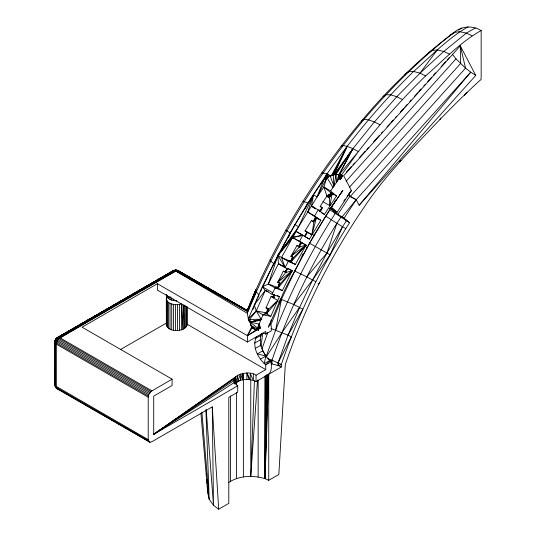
<?xml version="1.0" encoding="UTF-8"?>
<svg xmlns="http://www.w3.org/2000/svg" width="536" height="536" viewBox="0 0 536 536"><rect width="100%" height="100%" fill="white"/><g stroke="black" fill="none" stroke-linecap="round" stroke-linejoin="round"><path stroke-width="0.8" d="M175.754 270.332L173.168 270.727L56.354 338.43L55.282 339.904L54.833 342.042L54.833 384.466L55.282 386.623L57.426 388.969L150.033 442.227L151.862 441.738L212.269 406.864L218.695 509.2L228.798 503.371L228.798 397.323L237.729 392.164L237.729 385.813C224.906 375.602 249.548 369.391 256.041 375.233L265.762 369.619L265.762 364.889L269.742 360.527L265.903 356.058L262.473 350.45M183.104 305.064L183.084 329.258C177.697 331.576 167.266 331.281 166.314 324.032M331.509 193.536L331.503 192.994L330.169 194.602L331.75 192.967M267.223 309.513L268.174 308.307L266.191 312.823L263.015 314.853L256.463 330.464L247.398 335.677L157.39 283.712L82.075 327.188L172.083 379.153L172.083 385.525L153.711 396.138L153.711 434.314L235.686 376.788L235.673 383.14L234.895 384.225M247.27 310.424C279.182 231.746 325.439 158.891 383.073 96.54C405.136 73.445 428.438 51.376 454.153 32.374C461.784 25.916 472.712 25.393 481.167 30.512L481.167 76.481L480.966 79.777L480.089 80.279C459.285 99.24 439.768 119.488 420.432 139.963C400.499 160.599 381.103 181.865 365.11 205.777C331.442 254.754 304.287 308.227 285.306 364.574L278.841 474.474L268.737 480.31L265.039 478.655L265.246 376.031M228.557 482.621C239.063 475.405 253.119 475.157 265.039 478.655L265.441 376.125M348.815 193.938L349.928 196.055L356.219 199.687L359.14 205.268L475.767 75.422L460.303 45.868L343.67 175.728L351.402 190.494L337.097 212.243L330.799 208.611C336.347 214.333 343.924 217.14 349.586 222.701C321.124 266.908 298.23 314.666 281.34 364.453L281.34 366.986L268.737 374.262L265.039 478.655L266.372 374.892M178.26 271.585C178.528 269.286 174.488 270.178 173.168 270.727L58.183 337.325C55.985 338.129 54.478 340.528 55 342.819L55 385.25L56.347 388.091L150.033 442.227M321.54 212.779L324.427 214.447L336.501 195.968L330.625 190.943L338.551 179.399L340.561 179.104L342.739 175.915L341.606 174.883L336.132 174.3L333.158 174.696L330.042 175.748L323.831 179.647L313.446 194.796L294.974 224.651L277.889 255.37L262.298 286.726L248.315 318.813L249.488 319.483L250.902 325.352L256.463 330.464L252.074 327.878L250.902 325.352L250.935 323.744M265.039 375.944L265.039 478.655L267.283 374.45M265.039 478.655L268 374.771M250.761 379.582L250.761 476.397L254.426 380.788M166.689 298.686L166.689 297.011C165.101 304.381 176.27 305.734 181.382 304.013L183.084 329.258L185.69 327.516L186.984 325.325L187.044 306.646M115.957 304.26L175.754 270.05L178.347 270.727L247.599 310.713L247.29 313.285L248.416 319.168M250.761 476.397L257.508 380.078M234.493 383.374L234.895 377.873L153.711 434.314L237.729 385.813M261.87 333.439L264.181 333.419L265.762 334.049L271.283 330.866L271.283 326.123L270.198 323.757L268.415 327.181L282.083 295.879C288.067 281.635 297.192 268.201 302.78 254.017M149.276 441.999L148.204 439.614L148.204 397.183L56.347 344.152L55 342.819L55.925 338.92L57.426 337.553L174.448 270.204L174.448 271.102M338.98 174.622L338.551 179.399L341.258 175.507L342.31 176.538M234.982 383.401L235.686 376.788M148.204 397.183L148.686 394.798L150.918 391.521L172.083 379.153M331.134 192.786L329.097 197.804L328.816 197.168L330.88 193.804M339.1 174.662L338.551 179.399L338.879 174.582L352.923 148.66L374.396 121.947L396.794 96.735L419.983 73.177L443.808 51.456L466.333 33.118L475.325 27.932M339.141 174.649L338.551 179.399L339.208 174.636L352.923 148.66L358.396 151.567C379.059 124.861 401.424 99.495 425.611 75.924C443.594 60.267 460.203 42.25 481.167 30.512M262.064 333.385C257.87 340.621 261.823 349.626 265.903 356.058L264.181 363.689L269.742 360.527L271.283 361.7L265.762 364.889C258.091 358.43 251.592 346.296 256.51 336.548M260.858 346.269L262.854 333.164M361.358 122.208L361.586 120.714L364.065 119.374C391.226 87.576 421.082 58.022 454.153 32.374L459.647 31.678L466.333 33.118L472.042 35.778M302.652 255.612L313.714 235.733L313.955 234.158M304.481 236.282L306.793 232.115L305.151 230.741L311.912 234.647L313.895 221.951L316.481 217.784L320.809 220.283L309.419 239.136L305.091 236.637L307.43 232.416M306.672 248.389L306.94 246.821M266.834 290.921L265.266 290.411L254.292 304.95L256.255 310.954L263.015 314.853L270.794 316.327L279.397 296.723L272.02 294.318L265.266 290.411L262.298 286.726L268.328 284.067L275.082 287.973L282.351 290.586L292.227 270.707L285.139 267.719L281.527 257.494L298.626 226.762L311.496 205.965L313.446 194.796L317.098 196.906L323.865 187.037L326.906 177.416L332.983 187.486M330.042 175.748L334.015 185.992L336.132 174.3L338.879 174.582L336.642 182.153L335.871 174.495L352.923 148.66L347.134 146.281L343.067 145.497L340.99 146.335M266.218 356.333L275.698 330.015L281.407 299.396L294.813 271.075L309.607 243.27L325.7 216.142L329.848 209.831L349.586 222.701M319.778 211.124L321.875 207.74L320.2 206.447L323.094 201.757L329.848 205.656L332.166 193.463L336.501 195.968M247.351 310.418L255.766 289.996L247.699 310.967L177.584 270.506L173.925 270.506L56.829 338.089L55.282 339.904L54.833 342.042L57.426 337.553L173.925 270.506L175.754 270.117L177.584 270.506L247.599 310.713L255.766 289.996L256.195 291.906L259.009 294.807L257.742 297.849M342.028 176.25L340.561 179.104L341.258 175.507L339.208 174.636L358.396 151.567L341.606 174.883M270.332 324.005L271.183 319.992M333.901 194.816L332.166 193.463L329.097 197.804L329.432 196.256M55 383.689C54.793 385.706 56.314 388.392 58.183 389.196L56.347 388.091L55.282 386.623L54.833 384.466L55.925 387.602L57.426 388.969M325.901 178.622L326.893 174.086C352.588 137.31 381.431 102.745 413.618 71.469C431.259 56.086 447.587 38.431 468.089 26.8M56.347 388.091L56.347 344.152L56.829 341.767L59.067 338.491L174.81 270.573L247.17 311.275M330.169 194.602L330.658 193.69L329.928 195.05L330.23 194.722M311.912 234.647L316.481 217.784L318.203 218.99L307.778 211.995L313.446 194.796L298.626 226.762L277.889 255.37L268.328 284.067L277.608 287.39L278.017 288.08L282.351 290.586M148.325 396.024L56.474 342.993L56.702 338.786L58.183 337.325L60.012 337.801L151.862 390.831M285.721 270.412L285.259 271.973L286.472 272.67M325.52 178.662L326.893 174.086L323.114 172.9L321.426 173.229M330.27 194.635L330.545 194.045M350.43 196.759L356.219 199.687L342.028 216.913L340.829 217.288L336.889 223.284L326.953 253.005L312.609 279.946L299.611 307.396L288.06 335.141L278.084 362.772L278.084 365.498L281.34 366.986M273.253 265.146L290.11 232.919L307.845 203.03L326.893 174.086L331.148 176.089M288.998 236.054L290.11 232.919L285.842 230.138M324.916 179.594L326.893 174.086L330.055 175.955M404.814 75.308L405.303 73.948L408.606 71.73L413.618 71.469L419.983 73.177L425.611 75.924M261.89 349.07L267.792 332.695M260.181 336.749L261.032 334.41M319.356 211.8L320.2 209.462M288.964 236.048L290.11 232.919L288.281 237.495M55.282 386.623L55.53 343.536L55.154 340.574L55.778 339.596L117.384 303.416M330.062 194.896L329.7 195.861L326.953 196.136L323.094 201.757M268.281 291.584L265.266 290.411L256.255 310.954L261.126 319.215L250.064 322.069L259.009 324.079L259.377 327.905L258.352 330.605L257.059 328.903L250.902 325.352L252.811 328.3M55.697 339.456L55 341.258L55.53 340.541M315.423 208.886L311.496 205.965L317.098 196.906L323.831 179.647M150.033 392.473L58.183 339.442L57.848 338.189L58.183 337.325M285.139 267.719L277.889 255.37L292.609 237.582L302.8 235.304L292.877 237.1L277.889 255.37L278.385 263.819L285.139 267.719L288.281 261.401L291.008 261.93L306.076 245.14L299.363 241.488L302.8 235.304L296.046 231.405L277.889 255.37L288.281 261.401L295.343 264.429L306.076 245.14L299.369 246.929L298.807 246.486L300.307 242.748M340.561 179.104L341.794 176.029M194.709 280.509L178.347 270.727L247.377 310.773L255.766 289.996M258.071 330.578L259.156 327.891L259.009 324.079L260.63 328.025L259.176 327.871L257.059 328.903M379.917 124.794L374.396 121.947L368.413 119.803L364.065 119.374C315.476 177.483 275.678 243.029 247.29 313.285L175.754 270.975L59.067 337.399L59.067 338.491L150.918 391.521M252.992 309.259L253.943 306.974M254.58 305.453L255.525 303.175M256.161 301.654L257.113 299.369M270.74 325.004L281.407 299.396L293.681 304.495L302.853 309.131L288.06 335.141L271.035 328.514M275.698 330.015C291.792 289.433 311.496 250.238 335.181 213.542L333.493 210.862M325.7 216.142L336.889 223.284C310.21 266.285 288.221 312.2 272.027 360.159L271.142 363.77L278.084 365.498M271.035 296.515L277.795 300.415L268.456 309.292L266.03 307.892L271.035 296.515L273.159 296.971L274.064 294.874M273.461 297.916L274.74 294.961M256.195 291.906L247.659 311.557L175.754 270.117M272.02 294.318L275.082 287.973L277.608 287.39L279.779 283.008L277.789 282.264L283.31 271.162L285.259 271.973L287.062 268.342M172.217 272.08L172.572 271.27L160.391 278.365M263.015 314.853L266.466 313.828L268.456 309.292M293.681 304.495L312.609 279.946L330.136 254.835L342.538 226.728L346.43 220.805L344.099 218.105L356.219 199.687M305.466 208.283L307.845 203.03L302.994 201.221M333.76 194.803L333.405 194.427M331.536 175.359L347.134 146.281L333.874 174.843L333.158 174.696L331.925 175.513M260.422 291.839L261.474 289.608M262.178 288.12L273.796 263.591L270.774 261.139L270.064 259.793M439.956 119.561L440.666 118.061M292.649 256.898L290.519 261.38L288.281 261.401M331.509 193.141L326.953 196.136L323.865 187.037L330.625 190.943M247.331 310.565L249.119 306.873M247.351 310.465L249.14 306.786M251.853 326.518L247.398 335.677L247.398 342.048L265.762 331.442L265.762 334.049L266.901 332.963M333.01 175.178L347.134 146.281L332.782 174.736M305.151 230.741L311.47 220.551L313.218 221.73L315.396 217.261M268.328 284.067L278.385 263.819L280.643 264.764M275.082 287.973L278.017 288.08L280.214 283.665L292.227 270.707L288.616 268.623M287.892 268.201L285.735 272.563L277.789 282.264L280.214 283.665M332.99 174.629L347.134 146.281M317.098 196.906L326.906 177.416M322.176 182.95L326.893 174.086L328.173 177.349M272.717 297.051L274.278 294.19M293.393 257.655L290.968 256.255L296.944 245.528L298.807 246.486L301.172 242.239L306.076 245.14L293.393 257.655L291.008 261.93L295.343 264.429M292.254 256.831L290.968 256.255L299.369 246.929L301.748 242.641L299.999 241.609L301.748 242.641M292.89 257.119L290.519 261.38L291.008 261.93M332.521 205.295L331.302 207.399L334.571 210.789M266.66 313.131L268.764 309.587M336.889 223.284L342.538 226.728L326.953 253.005L306.753 276.864L294.813 271.075M252.074 327.878L247.398 335.677L255.886 330.082M333.405 203.982L331.302 207.399L336.159 211.7M320.809 220.283L314.531 215.894L318.25 209.864L311.496 205.965L315.349 208.678M320.093 211.948L322.625 207.847L320.2 206.447M313.714 235.733L331.503 206.983L342.799 190.528L339.844 194.568M313.218 221.73L315.784 217.589M328.025 196.973L326.953 196.136L331.295 193.523L326.953 196.136L328.916 197.014L329.097 197.804L331.69 193.637L326.953 196.136L328.575 197.509L328.816 197.168M334.538 202.146L335.911 199.962L333.821 203.291M266.097 357.19L282.03 332.434L299.611 307.396M337.801 214.474L349.928 196.055M342.799 190.528L331.302 207.399L337.097 212.243M329.848 205.656L329.372 197.536L332.166 193.463L332.253 193.952M149.276 393.578L57.426 340.548L55.697 342.343L55.53 343.536L56.474 342.993L55.282 341.419L56.347 341.425L148.686 394.798M343.784 201.101L345.211 199.111M347.114 196.457L351.402 190.494L349.298 193.034M419.983 73.177L437.222 49.928L443.808 51.456L449.49 54.143M250.225 320.809L249.488 319.483L256.255 310.954L266.191 312.823L267.404 313.526M278.325 284.83L279.779 283.008M278.017 288.08L292.227 270.707L285.735 272.563L283.31 271.162M359.14 205.268L470.742 72.166L475.767 75.422M270.794 316.327L266.466 313.828L277.795 300.415M278.834 302.143L279.913 300.87L278.747 301.976M464.364 95.328L467.044 92.219M259.257 327.777L259.819 327.858L259.176 327.871L259.009 324.079L260.107 327.918L260.63 328.025M331.69 193.637L329.7 195.861L330.92 193.972L330.437 194.38M346.256 172.27L351.274 166.676M352.949 164.813L354.624 162.951M359.649 157.356L365.23 151.145M366.899 149.283L368.574 147.42M373.599 141.826L379.18 135.615M381.411 133.129L382.53 131.883M386.992 126.911L389.786 123.809M390.898 122.563L393.129 120.077M395.36 117.592L396.479 116.352M400.385 112.004L403.735 108.272M404.848 107.033L407.085 104.547M409.873 101.438L410.991 100.199M414.335 96.467L417.685 92.741M418.804 91.495L421.035 89.01M423.822 85.907L424.941 84.661M427.735 81.559L431.641 77.204M433.309 75.342L435.547 72.856M441.128 66.645L445.59 61.674M447.265 59.811L449.496 57.325M346.055 181.248L456.002 58.846L452.284 54.216M349.459 187.232L460.518 63.583L460.303 45.868L465.543 68.132L470.742 72.166L355.79 200.163M350.021 196.745L465.543 68.132L456.002 58.846M318.136 284.214L319.282 283.008M329.808 208.712L331.503 206.983L329.694 208.625M268.945 324.89L270.111 323.724M256.255 310.954L248.315 318.813L248.463 320.689L250.339 321.774M56.347 341.425L55.925 340.461L56.843 339.616L58.183 339.442L55.925 338.92M277.789 282.264L292.227 270.707M290.968 256.255L306.076 245.14M428.143 53.124L431.882 50.491L437.222 49.928M331.817 175.627L333.158 174.696L334.98 174.649L333.874 174.843L352.923 148.66L334.786 174.682L333.158 174.696L334.015 185.992M234.379 382.463L153.711 434.314L234.379 378.59L234.379 383.361M458.535 30.17L461.731 27.999M153.711 434.314L233.93 380.513M239.78 380.285L234.915 383.394L234.895 377.873M383.073 96.54L385.947 94.745L390.623 94.812L396.794 96.735L402.368 99.529M55.282 339.904L55.778 339.596L55.925 340.461M173.168 270.727L174.448 270.204M399.555 161.477L400.948 160.633M118.818 302.579L120.252 301.741M122.402 300.488L123.836 299.658M125.27 298.82L126.704 297.989M128.854 296.736L130.288 295.899M131.715 295.061L152.505 282.954M153.939 282.124L158.958 279.202M450.173 35.188L454.468 32.709M59.067 337.399L174.81 270.573M60.012 337.801L176.706 270.573L247.699 310.967M120.453 349.586L166.689 322.893M243.532 379.662L243.532 373.304L242.433 379.923L242.426 373.565L240.416 380.399L240.423 374.054L237.729 381.599L237.729 375.24L235.673 383.14C241.267 378.517 249.722 378.416 256.041 381.599L268.737 374.262M56.829 338.089L79.187 325.298M80.628 324.474L85.673 321.587M87.113 320.763L88.561 319.938M90.718 318.699L92.165 317.875M93.606 317.051L97.934 314.572M99.374 313.748L104.419 310.86M105.86 310.036L108.024 308.796M109.471 307.972L110.912 307.148M112.352 306.324L113.793 305.493M255.337 338.531L260.898 335.369M254.66 343.06L260.215 339.898M255.337 348.367L260.898 345.204M262.848 350.765L257.287 353.928L265.903 356.058L260.329 359.207M269.869 361.311L272.027 360.159L281.34 364.453L278.492 365.673L278.084 362.772L291.296 336.849L288.06 335.141M173.168 270.988L175.754 270.05L178.937 271.27M261.019 319.456L250.064 322.069L257.447 327.898M260.918 319.684L250.064 322.069L260.65 320.32M339.931 175.399L342.739 175.915L339.931 175.399L341.258 175.507L339.858 175.326L339.208 174.636L342.739 175.915L341.432 175.761M57.848 388.319L56.843 388.399L55.778 386.905L55.925 387.602L56.702 387.729M249.488 319.483L261.126 319.215M176.887 300.823C172.78 300.884 166.374 299.41 166.314 294.338M259.377 327.905L260.107 327.918M174.81 300.522L176.666 300.803M266.03 307.892L267.457 308.166M57.848 338.189L59.067 338.491M272.918 296.71L274.425 297.118M279.846 298.86L281.407 299.396M267.779 358.638L272.027 360.159L272.027 363.877M281.527 257.494L290.519 261.38L288.69 260.295M284.114 266.419L278.385 263.819L280.576 264.831M306.753 276.864L315.825 281.728M299.329 241.247L292.609 237.582L299.363 241.488M309.607 243.27L330.136 254.835M177.088 270.506L177.584 270.506M176.706 270.573L247.679 311.222M332.173 193.918L323.865 187.037M329.372 197.536L326.953 196.136L329.03 196.819L329.097 197.804M307.778 211.995L314.531 215.894M311.47 220.551L313.895 221.951M294.974 224.651L298.626 226.762M305.004 231.016L311.764 234.915M296.944 245.528L299.369 246.929M262.298 286.726L272.71 292.736M277.226 295.47L279.397 296.723M273.159 296.971L274.372 297.674M247.398 342.048L157.39 290.083L157.39 283.712M187.044 324.173L265.762 369.619M148.204 439.614L55.53 385.96L55.697 387.072L56.474 387.602L148.325 440.632M296.046 231.405L309.419 239.136M298.807 246.486L300.019 247.19M342.538 226.728L345.713 228.591M196.143 281.346L197.576 282.191M199.01 283.028L201.161 284.288M202.595 285.132L204.028 285.969M205.462 286.807L207.613 288.073M209.047 288.911L210.481 289.748M215.499 292.69L216.933 293.534M177.068 270.211L178.341 270.988M311.496 205.965L315.463 208.725M318.25 209.864L324.427 214.447M218.695 509.2L213.489 505.267L209.194 499.304L207.74 492.892L200.926 413.363M305.674 231.217L306.793 232.115M342.028 216.913L346.43 220.805M250.902 325.352L255.786 330.022M248.979 320.528L250.66 323.02M56.843 339.616L57.426 340.548M246.882 379.401L246.882 373.043L250.245 379.656L250.232 373.304L253.347 380.406L253.347 374.048M246.882 373.043L249.14 379.582M326.92 177.764L326.893 174.086L328.025 177.456M327.014 177.429L326.893 174.086L327.71 176.82M266.191 312.823L266.466 313.828M56.354 338.43L56.474 338.906M326.893 174.086L327.764 177.63M201.891 412.07L209.194 499.304L205.911 410.181M206.179 409.357L213.489 505.267L212.269 406.864M206.507 473.791L206.615 475.452M206.883 479.606L207.151 483.76M207.311 486.246L207.74 492.892M183.198 305.064L184.538 328.461L184.538 305.091M271.283 361.7C271.196 365.787 272.268 370.932 268.737 374.001L268.737 480.31M258.151 380.131L258.151 476.986M256.041 375.233L256.041 381.599M243.371 379.247L243.371 476.94M236.456 381.706L236.456 385.042M236.456 392.56L236.456 478.568M234.098 379.796L234.098 382.979M230.514 395.997L230.514 481.167M186.984 306.961L186.984 325.325M186.535 306.425L186.535 326.464M185.69 305.808L185.69 327.516M181.382 304.013L181.382 329.888M179.533 304.435L179.533 330.317M177.563 304.649L177.563 330.524M175.533 304.636L175.533 330.518M173.577 299.028L173.577 300.569M173.577 304.388L173.577 330.263M171.728 297.808L171.728 300.12M171.728 303.939L171.728 329.821M170.053 296.395L170.053 299.477M170.053 303.296L170.053 329.178M168.632 296.348L168.632 298.659M168.632 302.478L168.632 328.36M167.52 295.383L167.52 297.694M167.52 301.513L167.52 327.389M166.75 295.081L166.75 296.622M166.75 300.441L166.75 326.317M166.314 298.157L166.341 325.185"/></g></svg>
